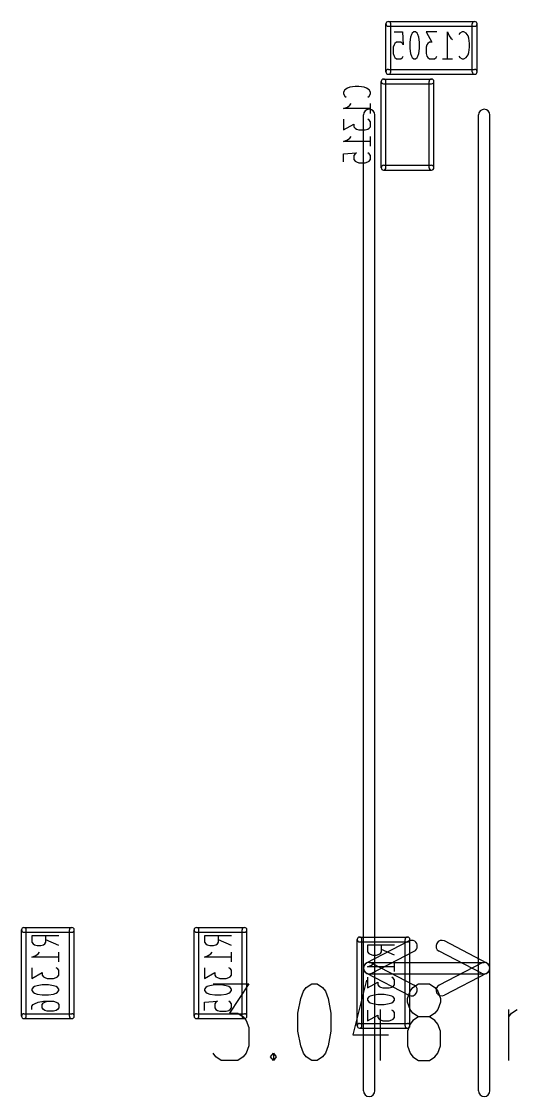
# Model space of a CAD drawing. Extents: x -29274 to 69862, y 24345 to 162744.
# Drawn here: x 36975 to 42105, y 32882 to 44095 of the extents above; entities that cross this region are included whole.
import ezdxf

# ---------------------------------------------------------------- set-up
doc = ezdxf.new("R2010")
doc.units = 0
doc.layers.add('BLACK', color=1, linetype='CONTINUOUS')

msp = doc.modelspace()

# ---------------------------------------------------------------- linework, layer by layer
at = {"layer": 'BLACK'}
for p, q in [((40775, 43570), (40775, 44070)), ((40800, 44095), (41700, 44095)), ((40825, 43570), (40825, 44070)), ((41675, 43570), (41675, 44070)), ((41725, 43570), (41725, 44070)), ((40800, 44045), (41700, 44045)), ((40860, 43987), (40946, 43987)), ((40946, 43987), (40955, 43853)), ((41040, 43960), (41031, 43933)), ((41049, 43973), (41040, 43960)), ((41066, 43987), (41049, 43973)), ((41083, 43987), (41066, 43987)), ((41100, 43973), (41083, 43987)), ((41109, 43960), (41100, 43973)), ((41117, 43933), (41109, 43960)), ((41305, 43987), (41194, 43987)), ((41194, 43987), (41254, 43880)), ((41416, 43707), (41416, 43987)), ((41416, 43987), (41433, 43947)), ((41545, 43973), (41536, 43960)), ((41571, 43987), (41545, 43973)), ((41588, 43987), (41571, 43987)), ((41613, 43973), (41588, 43987)), ((41631, 43947), (41613, 43973)), ((40860, 43853), (40852, 43827)), ((40869, 43867), (40860, 43853)), ((40886, 43880), (40869, 43867)), ((40929, 43880), (40886, 43880)), ((40946, 43867), (40929, 43880)), ((40955, 43853), (40946, 43867)), ((41031, 43933), (41023, 43880)), ((41023, 43880), (41023, 43813)), ((41126, 43880), (41117, 43933)), ((41126, 43813), (41126, 43880)), ((41202, 43853), (41194, 43827)), ((41211, 43867), (41202, 43853)), ((41228, 43880), (41211, 43867)), ((41254, 43880), (41228, 43880)), ((41433, 43947), (41451, 43920)), ((41451, 43920), (41468, 43907)), ((41639, 43920), (41631, 43947)), ((41648, 43867), (41639, 43920)), ((41648, 43827), (41648, 43867)), ((40852, 43827), (40852, 43760)), ((40852, 43760), (40860, 43733)), ((40860, 43733), (40869, 43720)), ((40946, 43720), (40955, 43733)), ((41023, 43813), (41031, 43760)), ((41031, 43760), (41040, 43733)), ((41040, 43733), (41049, 43720)), ((41100, 43720), (41109, 43733)), ((41109, 43733), (41117, 43760)), ((41117, 43760), (41126, 43813)), ((41194, 43827), (41194, 43760)), ((41194, 43760), (41202, 43733)), ((41202, 43733), (41211, 43720)), ((41297, 43720), (41305, 43733)), ((41536, 43733), (41545, 43720)), ((41613, 43720), (41631, 43747)), ((41631, 43747), (41639, 43773)), ((41639, 43773), (41648, 43827)), ((40869, 43720), (40886, 43707)), ((40886, 43707), (40929, 43707)), ((40929, 43707), (40946, 43720)), ((41049, 43720), (41066, 43707)), ((41066, 43707), (41083, 43707)), ((41083, 43707), (41100, 43720)), ((41211, 43720), (41228, 43707)), ((41228, 43707), (41280, 43707)), ((41280, 43707), (41297, 43720)), ((41365, 43707), (41468, 43707)), ((41545, 43720), (41571, 43707)), ((41571, 43707), (41588, 43707)), ((41588, 43707), (41613, 43720)), ((40800, 43595), (41700, 43595)), ((40800, 43545), (41700, 43545)), ((40373, 43401), (40347, 43383)), ((40400, 43409), (40373, 43401)), ((40453, 43418), (40400, 43409)), ((40493, 43418), (40453, 43418)), ((40547, 43409), (40493, 43418)), ((40573, 43401), (40547, 43409)), ((40600, 43383), (40573, 43401)), ((40725, 42570), (40725, 43470)), ((40750, 43495), (41250, 43495)), ((40750, 43445), (41250, 43445)), ((40775, 42570), (40775, 43470)), ((41225, 42570), (41225, 43470)), ((41275, 42570), (41275, 43470)), ((40347, 43383), (40333, 43358)), ((40333, 43358), (40333, 43341)), ((40333, 43341), (40347, 43315)), ((40347, 43315), (40360, 43306)), ((40587, 43306), (40600, 43315)), ((40613, 43358), (40600, 43383)), ((40600, 43315), (40613, 43341)), ((40613, 43341), (40613, 43358)), ((40333, 43186), (40373, 43203)), ((40613, 43186), (40333, 43186)), ((40373, 43203), (40400, 43221)), ((40400, 43221), (40413, 43238)), ((40613, 43135), (40613, 43238)), ((40333, 43075), (40333, 42964)), ((40540, 32942), (40540, 43120)), ((40600, 43067), (40587, 43075)), ((40613, 43050), (40600, 43067)), ((40660, 32942), (40660, 43120)), ((41740, 32942), (41740, 43120)), ((41860, 32942), (41860, 43120)), ((40333, 42964), (40440, 43024)), ((40440, 43024), (40440, 42998)), ((40440, 42998), (40453, 42981)), ((40453, 42981), (40467, 42972)), ((40467, 42972), (40493, 42964)), ((40493, 42964), (40560, 42964)), ((40560, 42964), (40587, 42972)), ((40587, 42972), (40600, 42981)), ((40600, 42981), (40613, 42998)), ((40613, 42998), (40613, 43050)), ((40333, 42844), (40373, 42861)), ((40613, 42844), (40333, 42844)), ((40373, 42861), (40400, 42879)), ((40400, 42879), (40413, 42896)), ((40613, 42793), (40613, 42896)), ((40333, 42716), (40467, 42725)), ((40467, 42725), (40453, 42716)), ((40600, 42716), (40587, 42725)), ((40333, 42630), (40333, 42716)), ((40453, 42716), (40440, 42699)), ((40440, 42699), (40440, 42656)), ((40440, 42656), (40453, 42639)), ((40453, 42639), (40467, 42630)), ((40467, 42630), (40493, 42622)), ((40493, 42622), (40560, 42622)), ((40560, 42622), (40587, 42630)), ((40587, 42630), (40600, 42639)), ((40613, 42699), (40600, 42716)), ((40600, 42639), (40613, 42656)), ((40613, 42656), (40613, 42699)), ((40750, 42595), (41250, 42595)), ((40750, 42545), (41250, 42545)), ((36975, 33720), (36975, 34620)), ((37000, 34645), (37500, 34645)), ((37000, 34595), (37500, 34595)), ((37025, 33720), (37025, 34620)), ((37363, 34559), (37083, 34559)), ((37083, 34559), (37083, 34491)), ((37230, 34491), (37230, 34559)), ((37475, 33720), (37475, 34620)), ((37525, 33720), (37525, 34620)), ((38775, 33720), (38775, 34620)), ((38800, 34645), (39300, 34645)), ((38800, 34595), (39300, 34595)), ((38825, 33720), (38825, 34620)), ((39163, 34559), (38883, 34559)), ((38883, 34559), (38883, 34491)), ((39030, 34491), (39030, 34559)), ((39275, 33720), (39275, 34620)), ((39325, 33720), (39325, 34620)), ((40500, 34545), (41000, 34545)), ((37083, 34491), (37097, 34473)), ((37097, 34473), (37110, 34465)), ((37110, 34465), (37137, 34456)), ((37137, 34456), (37177, 34456)), ((37177, 34456), (37203, 34465)), ((37203, 34465), (37217, 34473)), ((37217, 34473), (37230, 34491)), ((37363, 34456), (37230, 34516)), ((38883, 34491), (38897, 34473)), ((38897, 34473), (38910, 34465)), ((38910, 34465), (38937, 34456)), ((38937, 34456), (38977, 34456)), ((38977, 34456), (39003, 34465)), ((39003, 34465), (39017, 34473)), ((39017, 34473), (39030, 34491)), ((39163, 34456), (39030, 34516)), ((40475, 33620), (40475, 34520)), ((40500, 34495), (41000, 34495)), ((40525, 33620), (40525, 34520)), ((40572, 34275), (41014, 34504)), ((40863, 34459), (40583, 34459)), ((40583, 34459), (40583, 34391)), ((40730, 34391), (40730, 34459)), ((40975, 33620), (40975, 34520)), ((41025, 33620), (41025, 34520)), ((41827, 34274), (41385, 34504)), ((37083, 34336), (37123, 34353)), ((37363, 34336), (37083, 34336)), ((37123, 34353), (37150, 34371)), ((37150, 34371), (37163, 34388)), ((37363, 34285), (37363, 34388)), ((38883, 34336), (38923, 34353)), ((39163, 34336), (38883, 34336)), ((38923, 34353), (38950, 34371)), ((38950, 34371), (38963, 34388)), ((39163, 34285), (39163, 34388)), ((40583, 34391), (40597, 34373)), ((40597, 34373), (40610, 34365)), ((40610, 34365), (40637, 34356)), ((40628, 34168), (41070, 34397)), ((40637, 34356), (40677, 34356)), ((40677, 34356), (40703, 34365)), ((40703, 34365), (40717, 34373)), ((40717, 34373), (40730, 34391)), ((40863, 34356), (40730, 34416)), ((41771, 34168), (41329, 34398)), ((37083, 34225), (37083, 34114)), ((37350, 34217), (37337, 34225)), ((37363, 34200), (37350, 34217)), ((37363, 34148), (37363, 34200)), ((38883, 34225), (38883, 34114)), ((39150, 34217), (39137, 34225)), ((39163, 34200), (39150, 34217)), ((39163, 34148), (39163, 34200)), ((40583, 34236), (40623, 34253)), ((40863, 34236), (40583, 34236)), ((40600, 34281), (41800, 34281)), ((40623, 34253), (40650, 34271)), ((40628, 34274), (41070, 34045)), ((40650, 34271), (40663, 34288)), ((40863, 34185), (40863, 34288)), ((41771, 34274), (41329, 34044)), ((37083, 34114), (37190, 34174)), ((37190, 34174), (37190, 34148)), ((37190, 34148), (37203, 34131)), ((37203, 34131), (37217, 34122)), ((37217, 34122), (37243, 34114)), ((37243, 34114), (37310, 34114)), ((37310, 34114), (37337, 34122)), ((37337, 34122), (37350, 34131)), ((37350, 34131), (37363, 34148)), ((38883, 34114), (38990, 34174)), ((38990, 34174), (38990, 34148)), ((38990, 34148), (39003, 34131)), ((39003, 34131), (39017, 34122)), ((39017, 34122), (39043, 34114)), ((39043, 34114), (39110, 34114)), ((39110, 34114), (39137, 34122)), ((39137, 34122), (39150, 34131)), ((39150, 34131), (39163, 34148)), ((40572, 34095), (40429, 33524)), ((40572, 34167), (41014, 33938)), ((40583, 34125), (40583, 34014)), ((40600, 34161), (41800, 34161)), ((40850, 34117), (40837, 34125)), ((40863, 34100), (40850, 34117)), ((40863, 34048), (40863, 34100)), ((41827, 34168), (41385, 33938)), ((37097, 34020), (37083, 34003)), ((37083, 34003), (37083, 33986)), ((37083, 33986), (37097, 33969)), ((37110, 34029), (37097, 34020)), ((37137, 34037), (37110, 34029)), ((37190, 34046), (37137, 34037)), ((37257, 34046), (37190, 34046)), ((37310, 34037), (37257, 34046)), ((37337, 34029), (37310, 34037)), ((37350, 34020), (37337, 34029)), ((37363, 34003), (37350, 34020)), ((37350, 33969), (37363, 33986)), ((37363, 33986), (37363, 34003)), ((38897, 34020), (38883, 34003)), ((38883, 34003), (38883, 33986)), ((38883, 33986), (38897, 33969)), ((38910, 34029), (38897, 34020)), ((38937, 34037), (38910, 34029)), ((38990, 34046), (38937, 34037)), ((38973, 34057), (39344, 34057)), ((39057, 34046), (38990, 34046)), ((39110, 34037), (39057, 34046)), ((39137, 34029), (39110, 34037)), ((39150, 34020), (39137, 34029)), ((39344, 34057), (39144, 33752)), ((39163, 34003), (39150, 34020)), ((39150, 33969), (39163, 33986)), ((39163, 33986), (39163, 34003)), ((39887, 33905), (39915, 33981)), ((39915, 33981), (39944, 34019)), ((39944, 34019), (40001, 34057)), ((40001, 34057), (40058, 34057)), ((40058, 34057), (40115, 34019)), ((40115, 34019), (40144, 33981)), ((40144, 33981), (40173, 33905)), ((40583, 34014), (40690, 34074)), ((40690, 34074), (40690, 34048)), ((40690, 34048), (40703, 34031)), ((40703, 34031), (40717, 34022)), ((40717, 34022), (40743, 34014)), ((40743, 34014), (40810, 34014)), ((40810, 34014), (40837, 34022)), ((40837, 34022), (40850, 34031)), ((40850, 34031), (40863, 34048)), ((41000, 33905), (41029, 33981)), ((41029, 33981), (41057, 34019)), ((41057, 34019), (41115, 34057)), ((41115, 34057), (41229, 34057)), ((41229, 34057), (41286, 34019)), ((41286, 34019), (41315, 33981)), ((41315, 33981), (41343, 33905)), ((37097, 33969), (37110, 33960)), ((37110, 33960), (37137, 33951)), ((37110, 33849), (37150, 33866)), ((37137, 33951), (37190, 33943)), ((37150, 33866), (37203, 33875)), ((37190, 33943), (37257, 33943)), ((37203, 33875), (37310, 33875)), ((37203, 33858), (37217, 33866)), ((37217, 33866), (37243, 33875)), ((37257, 33943), (37310, 33951)), ((37310, 33951), (37337, 33960)), ((37310, 33875), (37337, 33866)), ((37337, 33960), (37350, 33969)), ((37337, 33866), (37350, 33858)), ((38883, 33866), (39017, 33875)), ((38883, 33780), (38883, 33866)), ((38897, 33969), (38910, 33960)), ((38910, 33960), (38937, 33951)), ((38937, 33951), (38990, 33943)), ((38990, 33943), (39057, 33943)), ((39003, 33866), (38990, 33849)), ((39017, 33875), (39003, 33866)), ((39057, 33943), (39110, 33951)), ((39110, 33951), (39137, 33960)), ((39137, 33960), (39150, 33969)), ((39150, 33866), (39137, 33875)), ((39163, 33849), (39150, 33866)), ((39858, 33752), (39887, 33905)), ((40173, 33905), (40201, 33752)), ((40597, 33920), (40583, 33903)), ((40583, 33903), (40583, 33886)), ((40583, 33886), (40597, 33869)), ((40610, 33929), (40597, 33920)), ((40597, 33869), (40610, 33860)), ((40637, 33937), (40610, 33929)), ((40690, 33946), (40637, 33937)), ((40757, 33946), (40690, 33946)), ((40810, 33937), (40757, 33946)), ((40837, 33929), (40810, 33937)), ((40850, 33920), (40837, 33929)), ((40837, 33860), (40850, 33869)), ((40863, 33903), (40850, 33920)), ((40850, 33869), (40863, 33886)), ((40863, 33886), (40863, 33903)), ((41000, 33867), (41000, 33905)), ((41029, 33791), (41000, 33867)), ((41343, 33867), (41315, 33791)), ((41343, 33905), (41343, 33867)), ((37083, 33823), (37097, 33840)), ((37083, 33789), (37083, 33823)), ((37097, 33840), (37110, 33849)), ((37190, 33840), (37203, 33858)), ((37190, 33806), (37190, 33840)), ((37203, 33789), (37190, 33806)), ((37217, 33780), (37203, 33789)), ((37243, 33772), (37217, 33780)), ((37310, 33772), (37243, 33772)), ((37337, 33780), (37310, 33772)), ((37350, 33789), (37337, 33780)), ((37350, 33858), (37363, 33840)), ((37363, 33806), (37350, 33789)), ((37363, 33840), (37363, 33806)), ((38990, 33849), (38990, 33806)), ((38990, 33806), (39003, 33789)), ((39003, 33789), (39017, 33780)), ((39017, 33780), (39043, 33772)), ((39043, 33772), (39110, 33772)), ((39110, 33772), (39137, 33780)), ((39137, 33780), (39150, 33789)), ((39144, 33752), (39230, 33752)), ((39150, 33789), (39163, 33806)), ((39163, 33806), (39163, 33849)), ((39230, 33752), (39287, 33714)), ((39858, 33562), (39858, 33752)), ((40201, 33752), (40201, 33562)), ((40583, 33783), (40583, 33672)), ((40610, 33860), (40637, 33851)), ((40637, 33851), (40690, 33843)), ((40690, 33843), (40757, 33843)), ((40715, 33791), (40715, 33257)), ((40757, 33843), (40810, 33851)), ((40810, 33851), (40837, 33860)), ((40850, 33775), (40837, 33783)), ((40863, 33758), (40850, 33775)), ((40863, 33706), (40863, 33758)), ((41057, 33752), (41029, 33791)), ((41115, 33714), (41057, 33752)), ((41286, 33752), (41229, 33714)), ((41315, 33791), (41286, 33752)), ((42057, 33257), (42057, 33791)), ((42057, 33714), (42085, 33752)), ((42085, 33752), (42143, 33791)), ((37000, 33745), (37500, 33745)), ((37000, 33695), (37500, 33695)), ((38800, 33745), (39300, 33745)), ((38800, 33695), (39300, 33695)), ((39287, 33714), (39316, 33676)), ((39316, 33676), (39344, 33600)), ((40500, 33645), (41000, 33645)), ((40583, 33672), (40690, 33732)), ((40690, 33732), (40690, 33706)), ((40690, 33706), (40703, 33689)), ((40703, 33689), (40717, 33680)), ((40717, 33680), (40743, 33672)), ((40743, 33672), (40810, 33672)), ((40810, 33672), (40837, 33680)), ((40837, 33680), (40850, 33689)), ((40850, 33689), (40863, 33706)), ((41057, 33676), (41029, 33638)), ((41115, 33714), (41057, 33676)), ((41229, 33714), (41115, 33714)), ((41286, 33676), (41229, 33714)), ((41315, 33638), (41286, 33676)), ((39344, 33600), (39344, 33410)), ((39887, 33410), (39858, 33562)), ((40201, 33562), (40173, 33410)), ((40500, 33595), (41000, 33595)), ((41029, 33638), (41000, 33562)), ((41000, 33562), (41000, 33410)), ((41343, 33562), (41315, 33638)), ((41343, 33410), (41343, 33562)), ((40429, 33524), (40801, 33524)), ((39001, 33295), (38973, 33333)), ((39316, 33333), (39287, 33295)), ((39344, 33410), (39316, 33333)), ((39572, 33295), (39601, 33333)), ((39601, 33333), (39629, 33295)), ((39601, 33333), (39601, 33257)), ((39915, 33333), (39887, 33410)), ((39944, 33295), (39915, 33333)), ((40144, 33333), (40115, 33295)), ((40173, 33410), (40144, 33333)), ((41000, 33410), (41029, 33333)), ((41029, 33333), (41057, 33295)), ((41286, 33295), (41315, 33333)), ((41315, 33333), (41343, 33410)), ((39058, 33257), (39001, 33295)), ((39230, 33257), (39058, 33257)), ((39287, 33295), (39230, 33257)), ((39601, 33257), (39572, 33295)), ((39629, 33295), (39601, 33257)), ((40001, 33257), (39944, 33295)), ((40058, 33257), (40001, 33257)), ((40115, 33295), (40058, 33257)), ((41057, 33295), (41115, 33257)), ((41115, 33257), (41229, 33257)), ((41229, 33257), (41286, 33295))]:
    msp.add_line(p, q, dxfattribs=at)
for centre, radius, start, end in [((40800, 44070), 25, 90, 270), ((40800, 44070), 25, 360, 540), ((41700, 44070), 25, 360, 540), ((41700, 44070), 25, 270, 450), ((40800, 43570), 25, 90, 270), ((40800, 43570), 25, 180, 360), ((41700, 43570), 25, 180, 360), ((41700, 43570), 25, 270, 450), ((40750, 43470), 25, 90, 270), ((40750, 43470), 25, 360, 540), ((41250, 43470), 25, 360, 540), ((41250, 43470), 25, 270, 450), ((40600, 43120), 60, 360, 540), ((41800, 43120), 60, 360, 540), ((40750, 42570), 25, 90, 270), ((40750, 42570), 25, 180, 360), ((41250, 42570), 25, 180, 360), ((41250, 42570), 25, 270, 450), ((37000, 34620), 25, 360, 540), ((37000, 34620), 25, 90, 270), ((37500, 34620), 25, 360, 540), ((37500, 34620), 25, 270, 450), ((38800, 34620), 25, 360, 540), ((38800, 34620), 25, 90, 270), ((39300, 34620), 25, 360, 540), ((39300, 34620), 25, 270, 450), ((40500, 34520), 25, 360, 540), ((40500, 34520), 25, 90, 270), ((41000, 34520), 25, 360, 540), ((41000, 34520), 25, 270, 450), ((41042, 34451), 60, 297, 477), ((41357, 34451), 60, 422, 602), ((40600, 34221), 60, 90, 270), ((40600, 34221), 60, 62, 242), ((40600, 34221), 60, 117, 297), ((41799, 34221), 60, 242, 422), ((41799, 34221), 60, -62, 117), ((41800, 34221), 60, 270, 450), ((41042, 33991), 60, 242, 422), ((41357, 33991), 60, 117, 297), ((37000, 33720), 25, 90, 270), ((37000, 33720), 25, 180, 360), ((37500, 33720), 25, 180, 360), ((37500, 33720), 25, 270, 450), ((38800, 33720), 25, 90, 270), ((38800, 33720), 25, 180, 360), ((39300, 33720), 25, 180, 360), ((39300, 33720), 25, 270, 450), ((40500, 33620), 25, 90, 270), ((41000, 33620), 25, 270, 450), ((40500, 33620), 25, 180, 360), ((41000, 33620), 25, 180, 360), ((40600, 32942), 60, 180, 360), ((41800, 32942), 60, 180, 360)]:
    msp.add_arc(centre, radius, start, end, dxfattribs=at)

doc.saveas('drawing.dxf')
